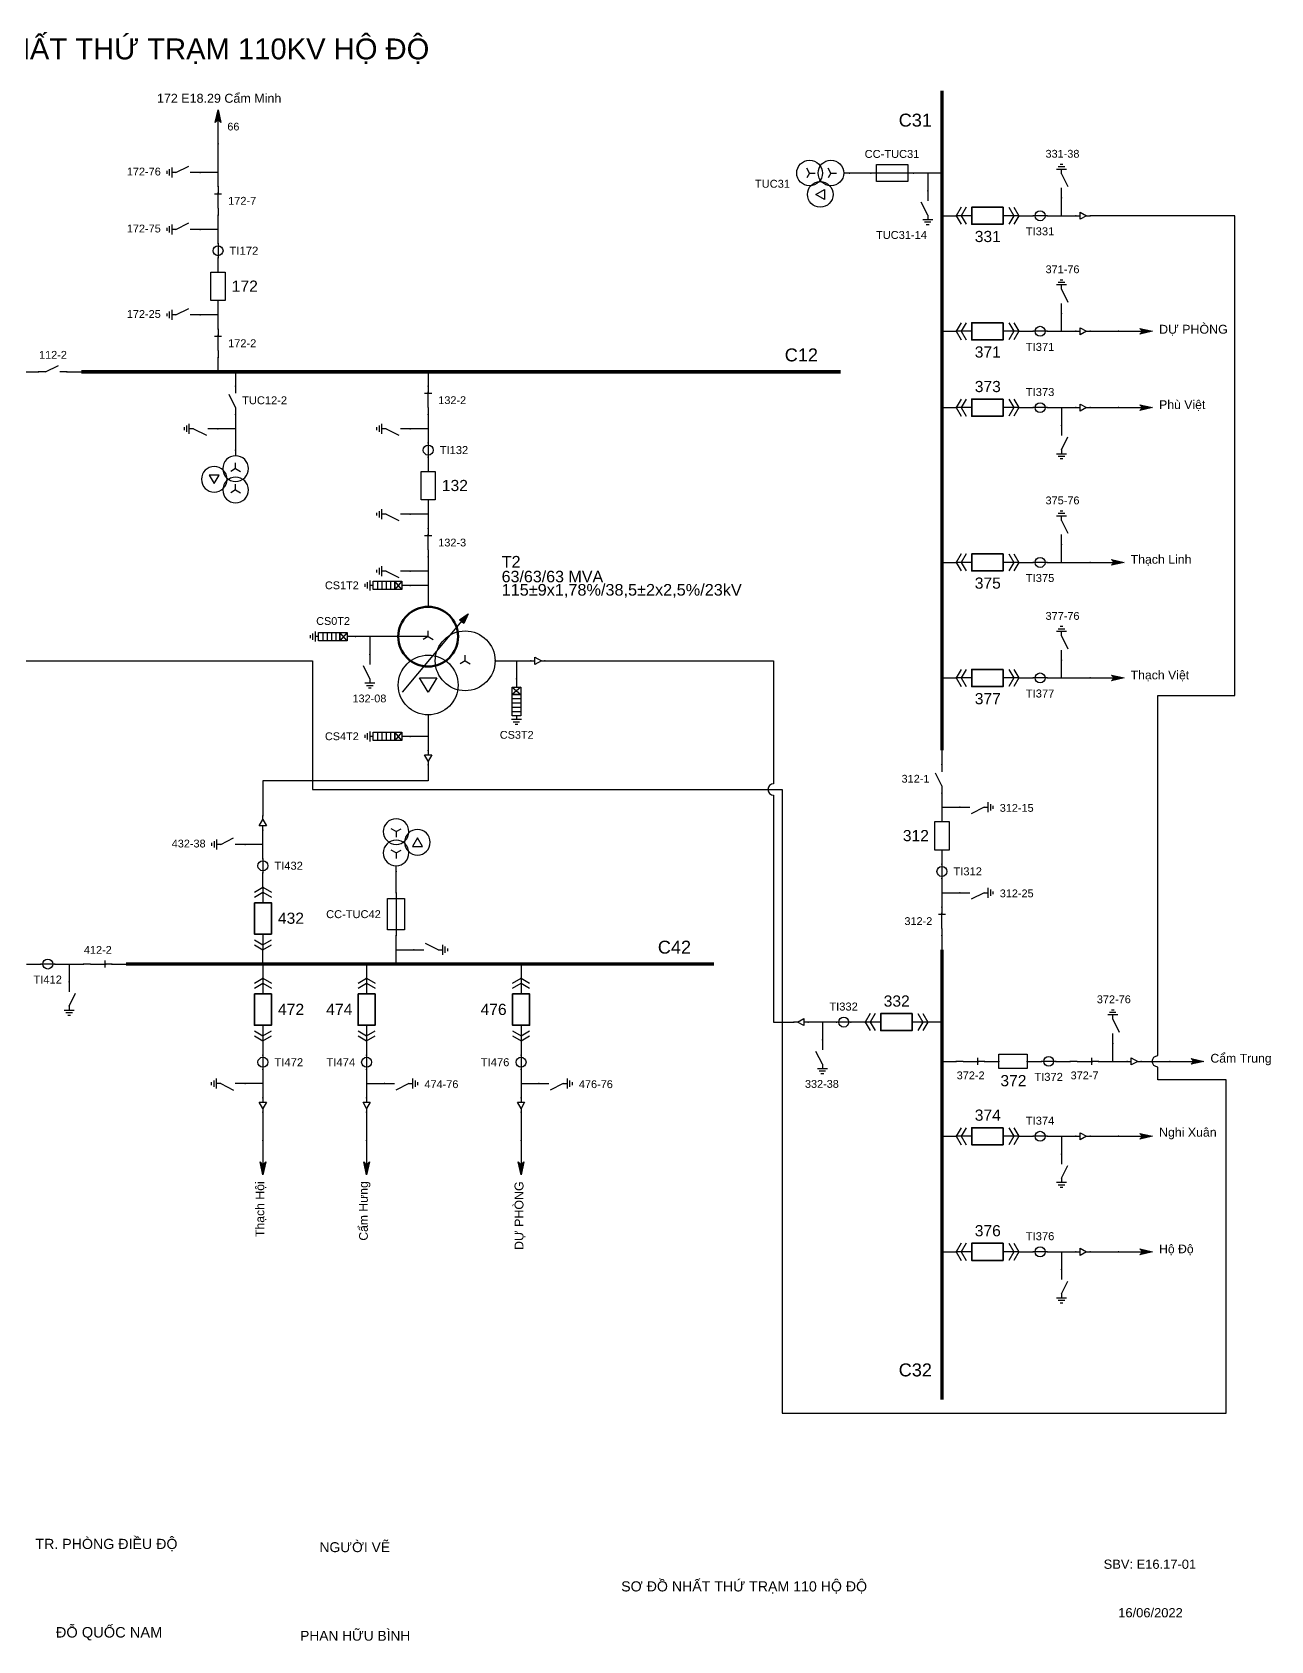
# Model space of a CAD drawing. Header units: millimetres. Extents: x -378 to 411, y 7 to 290.
# Drawn here: x 193.8 to 411.3, y 7.5 to 290 of the extents above; entities that cross this region are included whole.
import ezdxf

# ---------------------------------------------------------------- set-up
doc = ezdxf.new("R2010")
doc.units = ezdxf.units.MM
for name, color, linetype, lineweight in [('BUSBAR_110KV', 1, 'Continuous', 50), ('BUSBAR_22KV', 5, 'Continuous', 50), ('BUSBAR_35KV', 30, 'Continuous', 50), ('HV_110KV', 1, 'Continuous', 25), ('MV_22KV', 5, 'Continuous', 25), ('MV_35KV', 30, 'Continuous', 25)]:
    doc.layers.add(name, color=color, linetype=linetype, lineweight=lineweight)
doc.layers.add('SYM_PORTS', color=8, linetype='Continuous', plot=False)
doc.layers.add('TEXT', color=7, linetype='Continuous')
doc.styles.add('SLD_TEXT', font='arial.ttf')

# ---------------------------------------------------------------- blocks, each defined once
blk = doc.blocks.new('SYM_DISCONNECTOR_OPEN')
at = {"lineweight": 25}
for points in [[(0, -1.25), (-1.125, 1)], [(0, 2.5), (0, 1.25)], [(0, -1.25), (0, -2.5)]]:
    blk.add_lwpolyline(points, dxfattribs=at)
at = {"layer": 'SYM_PORTS'}
for p in [(0, 2.5), (0, -2.5)]:
    blk.add_point(p, dxfattribs=at)
blk.add_attdef('DEVICE_CODE', (1, -0.5), '', height=2)
blk = doc.blocks.new('SYM_DISCONNECTOR_CLOSED')
at = {"lineweight": 25}
for points in [[(-0.625, 1.25), (0.625, 1.25)], [(0, 2.5), (0, 1.25)], [(0, -1.25), (0, 1.5)], [(0, -1.25), (0, -2.5)]]:
    blk.add_lwpolyline(points, dxfattribs=at)
at = {"layer": 'SYM_PORTS'}
for p in [(0, 2.5), (0, -2.5)]:
    blk.add_point(p, dxfattribs=at)
blk.add_attdef('DEVICE_CODE', (1.625, -0.5), '', height=2)
blk = doc.blocks.new('SYM_EARTHING_SWITCH_OPEN')
at = {"lineweight": 25}
for points in [[(0, 3), (0, 1.25)], [(0, -1.25), (-1.125, 1)], [(-0.875, -2), (0.875, -2)], [(-0.5625, -2.4375), (0.5625, -2.4375)], [(0, -1.25), (0, -2)], [(-0.25, -2.875), (0.25, -2.875)]]:
    blk.add_lwpolyline(points, dxfattribs=at)
at = {"layer": 'SYM_PORTS'}
blk.add_point((0, 3), dxfattribs=at)
blk.add_attdef('DEVICE_CODE', (1.875, 0), '', height=2)
blk = doc.blocks.new('SYM_CIRCUIT_BREAKER')
at = {"lineweight": 25}
blk.add_lwpolyline([(-1.25, 2.5), (1.25, 2.5), (1.25, -2.5), (-1.25, -2.5)], close=True, dxfattribs=at)
at = {"layer": 'SYM_PORTS'}
for p in [(0, 2.5), (0, -2.5)]:
    blk.add_point(p, dxfattribs=at)
blk.add_attdef('DEVICE_CODE', (2.25, -0.5), '', height=2)
at = {"flags": 1}
blk.add_attdef('RATING', (2.25, -3.5), '', height=2, dxfattribs=at)
blk = doc.blocks.new('SYM_CURRENT_TRANSFORMER')
at = {"lineweight": 25}
blk.add_lwpolyline([(0, 1.25), (0, -1.25)], dxfattribs=at)
blk.add_circle((0, 0), 0.875, dxfattribs=at)
at = {"layer": 'SYM_PORTS'}
for p in [(0, 1.25), (0, -1.25)]:
    blk.add_point(p, dxfattribs=at)
blk.add_attdef('DEVICE_CODE', (1.875, -1.75), '', height=2)
at = {"flags": 1}
blk.add_attdef('RATIO', (1.875, -4.75), '', height=2, dxfattribs=at)
blk = doc.blocks.new('SYM_LINE_FEEDER_ARROW')
blk.add_hatch(color=7).paths.add_polyline_path([(0, -3), (-0.5, -0.75), (0, -1.25), (0.5, -0.75)])
at = {"lineweight": 25}
blk.add_lwpolyline([(0, 3), (0, -1.25)], dxfattribs=at)
blk.add_lwpolyline([(0, -3), (-0.5, -0.75), (0, -1.25), (0.5, -0.75)], close=True, dxfattribs=at)
at = {"layer": 'SYM_PORTS'}
blk.add_point((0, 3), dxfattribs=at)
blk.add_attdef('LINE_NAME', (1.5, 0), '', height=2)
blk = doc.blocks.new('SYM_VOLTAGE_TRANSFORMER')
at = {"lineweight": 25}
for points in [[(0, 4.625), (0, 3.625)], [(0, 1.375), (-0.8625, 0.875)], [(0, 1.375), (0, 2.375)], [(0, 1.375), (0.8625, 0.875)], [(0, -2.375), (-0.8625, -2.875)], [(0, -2.375), (0, -1.375)], [(0, -2.375), (0.8625, -2.875)]]:
    blk.add_lwpolyline(points, dxfattribs=at)
blk.add_lwpolyline([(2.875, 0.25), (4.625, 0.25), (3.75, -1.25)], close=True, dxfattribs=at)
for centre in [(0, 1.375), (3.75, -0.5), (0, -2.375)]:
    blk.add_circle(centre, 2.25, dxfattribs=at)
at = {"layer": 'SYM_PORTS'}
blk.add_point((0, 4.625), dxfattribs=at)
blk.add_attdef('DEVICE_CODE', (7, 1.625), '', height=2)
at = {"flags": 1}
blk.add_attdef('RATIO', (7, -1.375), '', height=2, dxfattribs=at)
blk = doc.blocks.new('SYM_SURGE_ARRESTER')
at = {"lineweight": 25}
for points in [[(0, 4), (0, 2.5)], [(-0.75, 2.5), (0.75, 1.25)], [(0.75, 2.5), (-0.75, 1.25)], [(-0.75, 0.5), (0.75, 0.5)], [(-0.75, -0.25), (0.75, -0.25)], [(-0.75, -1), (0.75, -1)], [(-0.75, -1.75), (0.75, -1.75)], [(0, -2.5), (0, -3.125)], [(-0.875, -3.125), (0.875, -3.125)], [(-0.5625, -3.5625), (0.5625, -3.5625)], [(-0.25, -4), (0.25, -4)]]:
    blk.add_lwpolyline(points, dxfattribs=at)
for points in [[(-0.75, 2.5), (0.75, 2.5), (0.75, 1.25), (-0.75, 1.25)], [(-0.75, 1.25), (0.75, 1.25), (0.75, -2.5), (-0.75, -2.5)]]:
    blk.add_lwpolyline(points, close=True, dxfattribs=at)
at = {"layer": 'SYM_PORTS'}
blk.add_point((0, 4), dxfattribs=at)
blk.add_attdef('DEVICE_CODE', (1.875, 1), '', height=2)
blk = doc.blocks.new('SYM_TRANSFORMER_3W')
blk.add_hatch(color=7).paths.add_polyline_path([(3.75, 8.25), (3.0125, 6.575), (2.2375, 7.225)])
at = {"lineweight": 25}
for points in [[(-7.75, -5.5), (3.0125, 7.35)], [(-3.25, 4.25), (-8.5, 4.25)], [(-3.25, 4.25), (-4.1125, 3.75)], [(-3.25, 4.25), (-3.25, 5.25)], [(-3.25, 4.25), (-2.3875, 3.75)], [(3.25, 0), (2.3875, -0.5)], [(3.25, 0), (3.25, 1)], [(3.25, 0), (4.1125, -0.5)]]:
    blk.add_lwpolyline(points, dxfattribs=at)
for points in [[(3.75, 8.25), (3.0125, 6.575), (2.2375, 7.225)], [(-4.75, -3), (-1.75, -3), (-3.25, -5.5)]]:
    blk.add_lwpolyline(points, close=True, dxfattribs=at)
at = {"lineweight": 50}
blk.add_circle((-3.25, 4.25), 5.25, dxfattribs=at)
at = {"lineweight": 25}
for centre in [(3.25, 0), (-3.25, -4.25)]:
    blk.add_circle(centre, 5.25, dxfattribs=at)
at = {"layer": 'SYM_PORTS'}
for p in [(-3.25, 9.5), (-8.5, 4.25), (8.5, 0), (-3.25, -9.5)]:
    blk.add_point(p, dxfattribs=at)
blk.add_attdef('DEVICE_CODE', (9.5, 6.5), '', height=2)
at = {"flags": 1}
for tag, p in [('POWER', (9.5, 3.5)), ('VOLTAGE_RATIO', (9.5, 0.5))]:
    blk.add_attdef(tag, p, '', height=2, dxfattribs=at)
blk = doc.blocks.new('SYM_CABLE_TERMINATION')
at = {"lineweight": 25}
blk.add_lwpolyline([(-0.625, 0.5), (0.625, 0.5), (0, -0.625)], close=True, dxfattribs=at)
for points in [[(0, 1.25), (0, 0.5)], [(0, -0.625), (0, -1.25)]]:
    blk.add_lwpolyline(points, dxfattribs=at)
at = {"layer": 'SYM_PORTS'}
for p in [(0, 1.25), (0, -1.25)]:
    blk.add_point(p, dxfattribs=at)
blk = doc.blocks.new('SYM_DRAWOUT_BREAKER')
at = {"lineweight": 25}
for points in [[(-1.5, 4.625), (0, 5.5), (1.5, 4.625)], [(-1.5, 3.75), (0, 4.625), (1.5, 3.75)], [(0, 5.5), (0, 2.75)], [(0, -2.75), (0, -5.5)], [(-1.5, -3.75), (0, -4.625), (1.5, -3.75)], [(-1.5, -4.625), (0, -5.5), (1.5, -4.625)]]:
    blk.add_lwpolyline(points, dxfattribs=at)
at = {"lineweight": 35}
blk.add_lwpolyline([(-1.5, 2.75), (1.5, 2.75), (1.5, -2.75), (-1.5, -2.75)], close=True, dxfattribs=at)
at = {"layer": 'SYM_PORTS'}
for p in [(0, 5.5), (0, -5.5)]:
    blk.add_point(p, dxfattribs=at)
blk.add_attdef('DEVICE_CODE', (2.5, 2.5), '', height=2)
at = {"flags": 1}
blk.add_attdef('RATING', (2.5, -0.5), '', height=2, dxfattribs=at)
blk = doc.blocks.new('SYM_FUSE_DISCONNECTOR')
at = {"lineweight": 25}
blk.add_lwpolyline([(0, 3.75), (0, -3.75)], dxfattribs=at)
blk.add_lwpolyline([(-1.5, 2.75), (1.5, 2.75), (1.5, -2.75), (-1.5, -2.75)], close=True, dxfattribs=at)
at = {"layer": 'SYM_PORTS'}
for p in [(0, 3.75), (0, -3.75)]:
    blk.add_point(p, dxfattribs=at)
blk.add_attdef('DEVICE_CODE', (2.5, 0.75), '', height=2)
at = {"flags": 1}
blk.add_attdef('RATING', (2.5, -2.25), '', height=2, dxfattribs=at)

msp = doc.modelspace()

# ---------------------------------------------------------------- linework, layer by layer
at = {"layer": 'BUSBAR_110KV', "const_width": 0.609}
msp.add_lwpolyline([(202.37, 230.35), (335.8, 230.35)], dxfattribs=at)
at = {"layer": 'BUSBAR_22KV', "const_width": 0.609}
msp.add_lwpolyline([(210.25, 126.35), (313.51, 126.35)], dxfattribs=at)
at = {"layer": 'BUSBAR_35KV', "const_width": 0.609}
for points in [[(353.56, 279.69), (353.56, 163.87)], [(353.56, 128.86), (353.56, 49.85)]]:
    msp.add_lwpolyline(points, dxfattribs=at)
at = {"layer": 'HV_110KV'}
for points in [[(226.4, 265.36), (226.4, 270.36)], [(226.4, 265.36), (223.26, 265.36)], [(226.4, 262.86), (226.4, 265.36)], [(226.4, 255.36), (226.4, 257.86)], [(226.4, 255.36), (223.26, 255.36)], [(226.4, 252.86), (226.4, 255.36)], [(226.4, 247.86), (226.4, 250.36)], [(226.4, 240.35), (223.26, 240.35)], [(226.4, 240.35), (226.4, 242.86)], [(226.4, 237.85), (226.4, 240.35)], [(226.4, 230.35), (226.4, 232.85)], [(192.36, 230.35), (194.87, 230.35)], [(199.87, 230.35), (202.37, 230.35)], [(229.49, 230.35), (229.49, 227.85)], [(263.32, 230.35), (263.32, 227.85)], [(229.49, 220.35), (226.36, 220.35)], [(229.49, 222.85), (229.49, 220.35)], [(229.49, 220.35), (229.49, 216.6)], [(263.32, 220.35), (260.18, 220.35)], [(263.32, 222.85), (263.32, 220.35)], [(263.32, 220.35), (263.32, 217.85)], [(263.32, 215.35), (263.32, 212.84)], [(263.32, 207.84), (263.32, 205.34)], [(263.32, 205.34), (260.18, 205.34)], [(263.32, 205.34), (263.32, 202.84)], [(263.32, 197.84), (263.32, 195.34)], [(263.32, 195.34), (260.18, 195.34)], [(263.32, 195.34), (263.32, 192.84)], [(263.32, 192.84), (260.18, 192.84)], [(263.32, 192.84), (263.32, 189.09)], [(253.07, 183.84), (250.57, 183.84)], [(258.07, 183.84), (253.07, 183.84)], [(253.07, 183.84), (253.07, 180.7)]]:
    msp.add_lwpolyline(points, dxfattribs=at)
at = {"layer": 'MV_22KV'}
for points in [[(263.32, 170.09), (263.32, 166.33)], [(263.32, 166.33), (260.18, 166.33)], [(263.32, 166.33), (263.32, 163.83)], [(263.32, 161.33), (263.32, 158.63), (263.32, 158.5), (234.28, 158.5), (234.28, 155.06), (234.28, 152.36)], [(234.28, 147.36), (234.28, 149.86)], [(234.28, 147.36), (231.14, 147.36)], [(234.28, 144.85), (234.28, 147.36)], [(234.28, 139.85), (234.28, 142.35)], [(257.68, 138.85), (257.68, 142.61)], [(257.68, 128.85), (257.68, 131.35)], [(234.28, 126.35), (234.28, 128.85)], [(257.68, 126.35), (257.68, 128.85)], [(257.68, 128.85), (260.82, 128.85)], [(192.74, 126.35), (195.25, 126.35)], [(197.75, 126.35), (200.25, 126.35)], [(200.25, 126.35), (200.25, 123.21)], [(200.25, 126.35), (202.75, 126.35)], [(207.75, 126.35), (210.25, 126.35)], [(234.28, 126.35), (234.28, 123.85)], [(252.5, 126.35), (252.5, 123.85)], [(279.63, 126.35), (279.63, 123.85)], [(234.28, 112.85), (234.28, 110.35)], [(252.5, 112.85), (252.5, 110.35)], [(279.63, 112.85), (279.63, 110.35)], [(234.28, 107.85), (234.28, 105.35)], [(252.5, 107.85), (252.5, 105.35)], [(279.63, 107.85), (279.63, 105.35)], [(234.28, 105.35), (231.14, 105.35)], [(234.28, 105.35), (234.28, 102.84)], [(252.5, 105.35), (255.64, 105.35)], [(252.5, 105.35), (252.5, 102.84)], [(279.63, 105.35), (282.77, 105.35)], [(279.63, 105.35), (279.63, 102.84)], [(234.28, 100.34), (234.28, 95.34)], [(252.5, 100.34), (252.5, 95.34)], [(279.63, 100.34), (279.63, 95.34)]]:
    msp.add_lwpolyline(points, dxfattribs=at)
at = {"layer": 'MV_35KV'}
for points in [[(341.06, 265.25), (337.3, 265.25)], [(351.06, 265.25), (348.56, 265.25)], [(353.56, 265.25), (351.06, 265.25)], [(351.06, 265.25), (351.06, 262.11)], [(374.56, 257.75), (374.56, 260.88)], [(353.56, 257.75), (356.06, 257.75)], [(367.06, 257.75), (369.56, 257.75)], [(372.06, 257.75), (374.56, 257.75)], [(374.56, 257.75), (377.07, 257.75)], [(374.56, 237.46), (374.56, 240.59)], [(353.56, 237.46), (356.06, 237.46)], [(367.06, 237.46), (369.56, 237.46)], [(372.06, 237.46), (374.56, 237.46)], [(374.56, 237.46), (377.07, 237.46)], [(379.57, 237.46), (384.57, 237.46)], [(353.56, 224.05), (356.06, 224.05)], [(367.06, 224.05), (369.56, 224.05)], [(372.06, 224.05), (374.56, 224.05)], [(374.56, 224.05), (374.56, 220.91)], [(374.56, 224.05), (377.07, 224.05)], [(379.57, 224.05), (384.57, 224.05)], [(374.56, 196.87), (374.56, 200.01)], [(353.56, 196.87), (356.06, 196.87)], [(367.06, 196.87), (369.56, 196.87)], [(372.06, 196.87), (374.56, 196.87)], [(374.56, 196.87), (379.57, 196.87)], [(275.07, 179.59), (278.82, 179.59)], [(278.82, 179.59), (278.82, 176.45)], [(278.82, 179.59), (281.32, 179.59)], [(374.56, 176.58), (374.56, 179.72)], [(353.56, 176.58), (356.06, 176.58)], [(367.06, 176.58), (369.56, 176.58)], [(372.06, 176.58), (374.56, 176.58)], [(374.56, 176.58), (379.57, 176.58)], [(353.56, 163.87), (353.56, 161.37)], [(353.56, 156.37), (353.56, 153.87)], [(353.56, 153.87), (356.7, 153.87)], [(353.56, 153.87), (353.56, 151.37)], [(353.56, 146.37), (353.56, 143.86)], [(353.56, 141.36), (353.56, 138.86)], [(353.56, 138.86), (356.7, 138.86)], [(353.56, 138.86), (353.56, 136.36)], [(353.56, 131.36), (353.56, 128.86)], [(332.56, 116.15), (330.05, 116.15)], [(335.06, 116.15), (332.56, 116.15)], [(332.56, 116.15), (332.56, 113.01)], [(340.06, 116.15), (337.56, 116.15)], [(353.56, 116.15), (351.06, 116.15)], [(383.57, 109.26), (383.57, 112.4)], [(353.56, 109.26), (356.06, 109.26)], [(361.06, 109.26), (363.56, 109.26)], [(368.56, 109.26), (371.06, 109.26)], [(373.56, 109.26), (376.07, 109.26)], [(381.07, 109.26), (383.57, 109.26)], [(383.57, 109.26), (386.07, 109.26)], [(388.57, 109.26), (393.57, 109.26)], [(353.56, 96.1), (356.06, 96.1)], [(367.06, 96.1), (369.56, 96.1)], [(372.06, 96.1), (374.56, 96.1)], [(374.56, 96.1), (374.56, 92.97)], [(374.56, 96.1), (377.07, 96.1)], [(379.57, 96.1), (384.57, 96.1)], [(353.56, 75.81), (356.06, 75.81)], [(367.06, 75.81), (369.56, 75.81)], [(372.06, 75.81), (374.56, 75.81)], [(374.56, 75.81), (374.56, 72.68)], [(374.56, 75.81), (377.07, 75.81)], [(379.57, 75.81), (384.57, 75.81)]]:
    msp.add_lwpolyline(points, dxfattribs=at)
for points in [[(137.73, 179.59), (140.43, 179.59), (243, 179.59), (243, 157), (325.5, 157), (325.5, 47.5), (403.5, 47.5), (403.5, 106), (391.5, 106), (391.5, 108.26, -1), (391.5, 110.26), (391.5, 173.5), (405, 173.5), (405, 257.75), (382.27, 257.75), (379.57, 257.75)], [(283.82, 179.59), (286.52, 179.59), (324, 179.59), (324, 158, 1), (324, 156), (324, 116.15), (324.85, 116.15), (327.55, 116.15)]]:
    msp.add_lwpolyline(points, format="xyb", dxfattribs=at)

# ---------------------------------------------------------------- block references
at = {"layer": 'HV_110KV', "rotation": 180}
msp.add_blockref('SYM_LINE_FEEDER_ARROW', (226.4, 273.36), dxfattribs=at)
at = {"layer": 'HV_110KV'}
ref = msp.add_blockref('SYM_EARTHING_SWITCH_OPEN', (220.26, 265.36), dxfattribs=dict(at, rotation=270))
ref.add_attrib('DEVICE_CODE', '172-76', (210.38, 264.82), dxfattribs={"layer": 'TEXT', "height": 1.371, "style": 'SLD_TEXT'})
ref = msp.add_blockref('SYM_DISCONNECTOR_CLOSED', (226.4, 260.36), dxfattribs=at)
ref.add_attrib('DEVICE_CODE', '172-7', (228.17, 259.68), dxfattribs={"layer": 'TEXT', "height": 1.385, "style": 'SLD_TEXT'})
ref = msp.add_blockref('SYM_EARTHING_SWITCH_OPEN', (220.26, 255.36), dxfattribs=dict(at, rotation=270))
ref.add_attrib('DEVICE_CODE', '172-75', (210.38, 254.82), dxfattribs={"layer": 'TEXT', "height": 1.371, "style": 'SLD_TEXT'})
ref = msp.add_blockref('SYM_CURRENT_TRANSFORMER', (226.4, 251.61), dxfattribs=at)
ref.add_attrib('DEVICE_CODE', 'TI172', (228.42, 250.9), dxfattribs={"layer": 'TEXT', "height": 1.417, "style": 'SLD_TEXT'})
ref = msp.add_blockref('SYM_CIRCUIT_BREAKER', (226.4, 245.36), dxfattribs=at)
ref.add_attrib('DEVICE_CODE', '172', (228.79, 244.39), dxfattribs={"layer": 'TEXT', "height": 1.98, "style": 'SLD_TEXT'})
ref = msp.add_blockref('SYM_EARTHING_SWITCH_OPEN', (220.26, 240.35), dxfattribs=dict(at, rotation=270))
ref.add_attrib('DEVICE_CODE', '172-25', (210.38, 239.81), dxfattribs={"layer": 'TEXT', "height": 1.371, "style": 'SLD_TEXT'})
ref = msp.add_blockref('SYM_DISCONNECTOR_CLOSED', (226.4, 235.35), dxfattribs=at)
ref.add_attrib('DEVICE_CODE', '172-2', (228.17, 234.67), dxfattribs={"layer": 'TEXT', "height": 1.385, "style": 'SLD_TEXT'})
ref = msp.add_blockref('SYM_DISCONNECTOR_OPEN', (197.37, 230.35), dxfattribs=dict(at, rotation=270))
ref.add_attrib('DEVICE_CODE', '112-2', (194.96, 232.64), dxfattribs={"layer": 'TEXT', "height": 1.37, "style": 'SLD_TEXT'})
ref = msp.add_blockref('SYM_DISCONNECTOR_OPEN', (229.49, 225.35), dxfattribs=at)
ref.add_attrib('DEVICE_CODE', 'TUC12-2', (230.64, 224.65), dxfattribs={"layer": 'TEXT', "height": 1.392, "style": 'SLD_TEXT'})
ref = msp.add_blockref('SYM_DISCONNECTOR_CLOSED', (263.32, 225.35), dxfattribs=at)
ref.add_attrib('DEVICE_CODE', '132-2', (265.09, 224.68), dxfattribs={"layer": 'TEXT', "height": 1.37, "style": 'SLD_TEXT'})
ref = msp.add_blockref('SYM_EARTHING_SWITCH_OPEN', (257.18, 220.35), dxfattribs=dict(at, xscale=-1, rotation=270))
ref.add_attrib('DEVICE_CODE', '132-25', (247.31, 219.56), dxfattribs={"layer": 'TEXT', "extrusion": (0, 0, -1), "height": 1.368, "style": 'SLD_TEXT'})
ref = msp.add_blockref('SYM_EARTHING_SWITCH_OPEN', (223.36, 220.35), dxfattribs=dict(at, xscale=-1, rotation=270))
ref.add_attrib('DEVICE_CODE', 'TUC12-24', (210.38, 219.53), dxfattribs={"layer": 'TEXT', "extrusion": (0, 0, -1), "height": 1.388, "style": 'SLD_TEXT'})
ref = msp.add_blockref('SYM_CURRENT_TRANSFORMER', (263.32, 216.6), dxfattribs=at)
ref.add_attrib('DEVICE_CODE', 'TI132', (265.34, 215.9), dxfattribs={"layer": 'TEXT', "height": 1.402, "style": 'SLD_TEXT'})
ref = msp.add_blockref('SYM_VOLTAGE_TRANSFORMER', (229.49, 211.97), dxfattribs=dict(at, xscale=-1))
ref.add_attrib('DEVICE_CODE', 'TUC12', (224.52, 204.78), dxfattribs={"layer": 'TEXT', "extrusion": (0, 0, -1), "height": 1.393, "style": 'SLD_TEXT'})
ref = msp.add_blockref('SYM_CIRCUIT_BREAKER', (263.32, 210.34), dxfattribs=at)
ref.add_attrib('DEVICE_CODE', '132', (265.72, 209.4), dxfattribs={"layer": 'TEXT', "height": 1.963, "style": 'SLD_TEXT'})
ref = msp.add_blockref('SYM_EARTHING_SWITCH_OPEN', (257.18, 205.34), dxfattribs=dict(at, xscale=-1, rotation=270))
ref.add_attrib('DEVICE_CODE', '132-35', (247.31, 204.55), dxfattribs={"layer": 'TEXT', "extrusion": (0, 0, -1), "height": 1.368, "style": 'SLD_TEXT'})
ref = msp.add_blockref('SYM_DISCONNECTOR_CLOSED', (263.32, 200.34), dxfattribs=at)
ref.add_attrib('DEVICE_CODE', '132-3', (265.09, 199.68), dxfattribs={"layer": 'TEXT', "height": 1.37, "style": 'SLD_TEXT'})
ref = msp.add_blockref('SYM_TRANSFORMER_3W', (266.57, 179.59), dxfattribs=at)
ref.add_attrib('DEVICE_CODE', 'T2', (276.22, 195.97), dxfattribs={"layer": 'TEXT', "height": 2.043, "style": 'SLD_TEXT'})
ref = msp.add_blockref('SYM_EARTHING_SWITCH_OPEN', (257.18, 195.34), dxfattribs=dict(at, xscale=-1, rotation=270))
ref.add_attrib('DEVICE_CODE', '132-38', (247.31, 194.55), dxfattribs={"layer": 'TEXT', "extrusion": (0, 0, -1), "height": 1.368, "style": 'SLD_TEXT'})
ref = msp.add_blockref('SYM_SURGE_ARRESTER', (256.18, 192.84), dxfattribs=dict(at, rotation=270))
ref.add_attrib('DEVICE_CODE', 'CS1T2', (245.18, 192.17), dxfattribs={"layer": 'TEXT', "height": 1.366, "style": 'SLD_TEXT'})
ref = msp.add_blockref('SYM_SURGE_ARRESTER', (246.57, 183.84), dxfattribs=dict(at, rotation=270))
ref.add_attrib('DEVICE_CODE', 'CS0T2', (243.64, 185.9), dxfattribs={"layer": 'TEXT', "height": 1.366, "style": 'SLD_TEXT'})
ref = msp.add_blockref('SYM_EARTHING_SWITCH_OPEN', (253.07, 177.7), dxfattribs=at)
ref.add_attrib('DEVICE_CODE', '132-08', (250.02, 172.3), dxfattribs={"layer": 'TEXT', "height": 1.368, "style": 'SLD_TEXT'})
at = {"layer": 'MV_22KV'}
ref = msp.add_blockref('SYM_SURGE_ARRESTER', (256.18, 166.33), dxfattribs=dict(at, rotation=270))
ref.add_attrib('DEVICE_CODE', 'CS4T2', (245.18, 165.66), dxfattribs={"layer": 'TEXT', "height": 1.366, "style": 'SLD_TEXT'})
for name, p in [('SYM_CABLE_TERMINATION', (263.32, 162.58)), ('SYM_CABLE_TERMINATION', (234.28, 101.59)), ('SYM_CABLE_TERMINATION', (252.5, 101.59)), ('SYM_CABLE_TERMINATION', (279.63, 101.59)), ('SYM_LINE_FEEDER_ARROW', (234.28, 92.34)), ('SYM_LINE_FEEDER_ARROW', (252.5, 92.34)), ('SYM_LINE_FEEDER_ARROW', (279.63, 92.34))]:
    msp.add_blockref(name, p, dxfattribs=at)
at = {"layer": 'MV_22KV', "xscale": -1}
for name, p, rotation in [('SYM_VOLTAGE_TRANSFORMER', (257.68, 147.23), 180), ('SYM_EARTHING_SWITCH_OPEN', (263.82, 128.85), 90)]:
    msp.add_blockref(name, p, dxfattribs=dict(at, rotation=rotation))
at = {"layer": 'MV_22KV', "rotation": 180}
msp.add_blockref('SYM_CABLE_TERMINATION', (234.28, 151.11), dxfattribs=at)
at = {"layer": 'MV_22KV'}
ref = msp.add_blockref('SYM_EARTHING_SWITCH_OPEN', (228.14, 147.36), dxfattribs=dict(at, rotation=270))
ref.add_attrib('DEVICE_CODE', '432-38', (218.27, 146.82), dxfattribs={"layer": 'TEXT', "height": 1.368, "style": 'SLD_TEXT'})
ref = msp.add_blockref('SYM_CURRENT_TRANSFORMER', (234.28, 143.6), dxfattribs=at)
ref.add_attrib('DEVICE_CODE', 'TI432', (236.3, 142.91), dxfattribs={"layer": 'TEXT', "height": 1.402, "style": 'SLD_TEXT'})
ref = msp.add_blockref('SYM_DRAWOUT_BREAKER', (234.28, 134.35), dxfattribs=at)
ref.add_attrib('DEVICE_CODE', '432', (236.92, 133.41), dxfattribs={"layer": 'TEXT', "height": 1.963, "style": 'SLD_TEXT'})
ref = msp.add_blockref('SYM_FUSE_DISCONNECTOR', (257.68, 135.1), dxfattribs=at)
ref.add_attrib('DEVICE_CODE', 'CC-TUC42', (245.39, 134.41), dxfattribs={"layer": 'TEXT', "height": 1.391, "style": 'SLD_TEXT'})
ref = msp.add_blockref('SYM_CURRENT_TRANSFORMER', (196.5, 126.35), dxfattribs=dict(at, rotation=270))
ref.add_attrib('DEVICE_CODE', 'TI412', (193.97, 122.92), dxfattribs={"layer": 'TEXT', "height": 1.402, "style": 'SLD_TEXT'})
ref = msp.add_blockref('SYM_DISCONNECTOR_CLOSED', (205.25, 126.35), dxfattribs=dict(at, rotation=270))
ref.add_attrib('DEVICE_CODE', '412-2', (202.84, 128.14), dxfattribs={"layer": 'TEXT', "height": 1.37, "style": 'SLD_TEXT'})
ref = msp.add_blockref('SYM_EARTHING_SWITCH_OPEN', (200.25, 120.21), dxfattribs=dict(at, xscale=-1))
ref.add_attrib('DEVICE_CODE', '412-25', (197.45, 114.82), dxfattribs={"layer": 'TEXT', "extrusion": (0, 0, -1), "height": 1.368, "style": 'SLD_TEXT'})
ref = msp.add_blockref('SYM_DRAWOUT_BREAKER', (234.28, 118.35), dxfattribs=at)
ref.add_attrib('DEVICE_CODE', '472', (236.92, 117.39), dxfattribs={"layer": 'TEXT', "height": 1.98, "style": 'SLD_TEXT'})
ref = msp.add_blockref('SYM_DRAWOUT_BREAKER', (252.5, 118.35), dxfattribs=at)
ref.add_attrib('DEVICE_CODE', '474', (245.39, 117.39), dxfattribs={"layer": 'TEXT', "height": 1.985, "style": 'SLD_TEXT'})
ref = msp.add_blockref('SYM_DRAWOUT_BREAKER', (279.63, 118.35), dxfattribs=at)
ref.add_attrib('DEVICE_CODE', '476', (272.52, 117.4), dxfattribs={"layer": 'TEXT', "height": 1.963, "style": 'SLD_TEXT'})
ref = msp.add_blockref('SYM_CURRENT_TRANSFORMER', (234.28, 109.1), dxfattribs=at)
ref.add_attrib('DEVICE_CODE', 'TI472', (236.3, 108.39), dxfattribs={"layer": 'TEXT', "height": 1.417, "style": 'SLD_TEXT'})
ref = msp.add_blockref('SYM_CURRENT_TRANSFORMER', (252.5, 109.1), dxfattribs=at)
ref.add_attrib('DEVICE_CODE', 'TI474', (245.43, 108.39), dxfattribs={"layer": 'TEXT', "height": 1.42, "style": 'SLD_TEXT'})
ref = msp.add_blockref('SYM_CURRENT_TRANSFORMER', (279.63, 109.1), dxfattribs=at)
ref.add_attrib('DEVICE_CODE', 'TI476', (272.56, 108.4), dxfattribs={"layer": 'TEXT', "height": 1.405, "style": 'SLD_TEXT'})
ref = msp.add_blockref('SYM_EARTHING_SWITCH_OPEN', (228.14, 105.35), dxfattribs=dict(at, xscale=-1, rotation=270))
ref.add_attrib('DEVICE_CODE', '472-76', (218.27, 104.56), dxfattribs={"layer": 'TEXT', "extrusion": (0, 0, -1), "height": 1.371, "style": 'SLD_TEXT'})
ref = msp.add_blockref('SYM_EARTHING_SWITCH_OPEN', (258.64, 105.35), dxfattribs=dict(at, rotation=90))
ref.add_attrib('DEVICE_CODE', '474-76', (262.66, 104.56), dxfattribs={"layer": 'TEXT', "height": 1.371, "style": 'SLD_TEXT'})
ref = msp.add_blockref('SYM_EARTHING_SWITCH_OPEN', (285.77, 105.35), dxfattribs=dict(at, rotation=90))
ref.add_attrib('DEVICE_CODE', '476-76', (289.79, 104.56), dxfattribs={"layer": 'TEXT', "height": 1.371, "style": 'SLD_TEXT'})
at = {"layer": 'MV_35KV'}
ref = msp.add_blockref('SYM_FUSE_DISCONNECTOR', (344.81, 265.25), dxfattribs=dict(at, rotation=270))
ref.add_attrib('DEVICE_CODE', 'CC-TUC31', (339.99, 267.91), dxfattribs={"layer": 'TEXT', "height": 1.391, "style": 'SLD_TEXT'})
ref = msp.add_blockref('SYM_EARTHING_SWITCH_OPEN', (374.56, 263.88), dxfattribs=dict(at, rotation=180))
ref.add_attrib('DEVICE_CODE', '331-38', (371.76, 267.95), dxfattribs={"layer": 'TEXT', "height": 1.368, "style": 'SLD_TEXT'})
ref = msp.add_blockref('SYM_VOLTAGE_TRANSFORMER', (332.68, 265.25), dxfattribs=dict(at, rotation=270))
ref.add_attrib('DEVICE_CODE', 'TUC31', (320.71, 262.67), dxfattribs={"layer": 'TEXT', "height": 1.393, "style": 'SLD_TEXT'})
ref = msp.add_blockref('SYM_EARTHING_SWITCH_OPEN', (351.06, 259.11), dxfattribs=at)
ref.add_attrib('DEVICE_CODE', 'TUC31-14', (341.98, 253.68), dxfattribs={"layer": 'TEXT', "height": 1.388, "style": 'SLD_TEXT'})
ref = msp.add_blockref('SYM_DRAWOUT_BREAKER', (361.56, 257.75), dxfattribs=dict(at, rotation=270))
ref.add_attrib('DEVICE_CODE', '331', (359.33, 253.13), dxfattribs={"layer": 'TEXT', "height": 1.963, "style": 'SLD_TEXT'})
ref = msp.add_blockref('SYM_CURRENT_TRANSFORMER', (370.81, 257.75), dxfattribs=dict(at, rotation=270))
ref.add_attrib('DEVICE_CODE', 'TI331', (368.29, 254.32), dxfattribs={"layer": 'TEXT', "height": 1.402, "style": 'SLD_TEXT'})
for name, p, rotation in [('SYM_CABLE_TERMINATION', (378.32, 257.75), 90), ('SYM_CABLE_TERMINATION', (378.32, 237.46), 90), ('SYM_LINE_FEEDER_ARROW', (387.57, 237.46), 90), ('SYM_CABLE_TERMINATION', (378.32, 224.05), 90), ('SYM_LINE_FEEDER_ARROW', (387.57, 224.05), 90), ('SYM_LINE_FEEDER_ARROW', (382.57, 196.87), 90), ('SYM_CABLE_TERMINATION', (282.57, 179.59), 90), ('SYM_LINE_FEEDER_ARROW', (382.57, 176.58), 90), ('SYM_CABLE_TERMINATION', (328.8, 116.15), 270), ('SYM_CABLE_TERMINATION', (387.32, 109.26), 90), ('SYM_LINE_FEEDER_ARROW', (396.57, 109.26), 90), ('SYM_CABLE_TERMINATION', (378.32, 96.1), 90), ('SYM_LINE_FEEDER_ARROW', (387.57, 96.1), 90), ('SYM_CABLE_TERMINATION', (378.32, 75.81), 90), ('SYM_LINE_FEEDER_ARROW', (387.57, 75.81), 90)]:
    msp.add_blockref(name, p, dxfattribs=dict(at, rotation=rotation))
ref = msp.add_blockref('SYM_EARTHING_SWITCH_OPEN', (374.56, 243.59), dxfattribs=dict(at, rotation=180))
ref.add_attrib('DEVICE_CODE', '371-76', (371.76, 247.66), dxfattribs={"layer": 'TEXT', "height": 1.371, "style": 'SLD_TEXT'})
ref = msp.add_blockref('SYM_DRAWOUT_BREAKER', (361.56, 237.46), dxfattribs=dict(at, rotation=270))
ref.add_attrib('DEVICE_CODE', '371', (359.33, 232.84), dxfattribs={"layer": 'TEXT', "height": 1.963, "style": 'SLD_TEXT'})
ref = msp.add_blockref('SYM_CURRENT_TRANSFORMER', (370.81, 237.46), dxfattribs=dict(at, rotation=270))
ref.add_attrib('DEVICE_CODE', 'TI371', (368.29, 234.02), dxfattribs={"layer": 'TEXT', "height": 1.405, "style": 'SLD_TEXT'})
ref = msp.add_blockref('SYM_DRAWOUT_BREAKER', (361.56, 224.05), dxfattribs=dict(at, rotation=270))
ref.add_attrib('DEVICE_CODE', '373', (359.33, 226.78), dxfattribs={"layer": 'TEXT', "height": 1.963, "style": 'SLD_TEXT'})
ref = msp.add_blockref('SYM_CURRENT_TRANSFORMER', (370.81, 224.05), dxfattribs=dict(at, rotation=270))
ref.add_attrib('DEVICE_CODE', 'TI373', (368.29, 226.09), dxfattribs={"layer": 'TEXT', "height": 1.405, "style": 'SLD_TEXT'})
at = {"layer": 'MV_35KV', "xscale": -1}
for p in [(374.56, 217.91), (374.56, 89.97), (374.56, 69.68)]:
    msp.add_blockref('SYM_EARTHING_SWITCH_OPEN', p, dxfattribs=at)
at = {"layer": 'MV_35KV'}
ref = msp.add_blockref('SYM_EARTHING_SWITCH_OPEN', (374.56, 203.01), dxfattribs=dict(at, rotation=180))
ref.add_attrib('DEVICE_CODE', '375-76', (371.76, 207.08), dxfattribs={"layer": 'TEXT', "height": 1.371, "style": 'SLD_TEXT'})
ref = msp.add_blockref('SYM_DRAWOUT_BREAKER', (361.56, 196.87), dxfattribs=dict(at, rotation=270))
ref.add_attrib('DEVICE_CODE', '375', (359.33, 192.26), dxfattribs={"layer": 'TEXT', "height": 1.963, "style": 'SLD_TEXT'})
ref = msp.add_blockref('SYM_CURRENT_TRANSFORMER', (370.81, 196.87), dxfattribs=dict(at, rotation=270))
ref.add_attrib('DEVICE_CODE', 'TI375', (368.29, 193.44), dxfattribs={"layer": 'TEXT', "height": 1.405, "style": 'SLD_TEXT'})
ref = msp.add_blockref('SYM_EARTHING_SWITCH_OPEN', (374.56, 182.72), dxfattribs=dict(at, rotation=180))
ref.add_attrib('DEVICE_CODE', '377-76', (371.76, 186.79), dxfattribs={"layer": 'TEXT', "height": 1.371, "style": 'SLD_TEXT'})
ref = msp.add_blockref('SYM_DRAWOUT_BREAKER', (361.56, 176.58), dxfattribs=dict(at, rotation=270))
ref.add_attrib('DEVICE_CODE', '377', (359.33, 171.97), dxfattribs={"layer": 'TEXT', "height": 1.963, "style": 'SLD_TEXT'})
ref = msp.add_blockref('SYM_SURGE_ARRESTER', (278.82, 172.45), dxfattribs=at)
ref.add_attrib('DEVICE_CODE', 'CS3T2', (275.9, 165.91), dxfattribs={"layer": 'TEXT', "height": 1.366, "style": 'SLD_TEXT'})
ref = msp.add_blockref('SYM_CURRENT_TRANSFORMER', (370.81, 176.58), dxfattribs=dict(at, rotation=270))
ref.add_attrib('DEVICE_CODE', 'TI377', (368.29, 173.15), dxfattribs={"layer": 'TEXT', "height": 1.405, "style": 'SLD_TEXT'})
ref = msp.add_blockref('SYM_DISCONNECTOR_OPEN', (353.56, 158.87), dxfattribs=at)
ref.add_attrib('DEVICE_CODE', '312-1', (346.47, 158.2), dxfattribs={"layer": 'TEXT', "height": 1.37, "style": 'SLD_TEXT'})
ref = msp.add_blockref('SYM_EARTHING_SWITCH_OPEN', (359.7, 153.87), dxfattribs=dict(at, rotation=90))
ref.add_attrib('DEVICE_CODE', '312-15', (363.72, 153.08), dxfattribs={"layer": 'TEXT', "height": 1.368, "style": 'SLD_TEXT'})
ref = msp.add_blockref('SYM_CIRCUIT_BREAKER', (353.56, 148.87), dxfattribs=at)
ref.add_attrib('DEVICE_CODE', '312', (346.7, 147.92), dxfattribs={"layer": 'TEXT', "height": 1.963, "style": 'SLD_TEXT'})
ref = msp.add_blockref('SYM_CURRENT_TRANSFORMER', (353.56, 142.61), dxfattribs=at)
ref.add_attrib('DEVICE_CODE', 'TI312', (355.58, 141.92), dxfattribs={"layer": 'TEXT', "height": 1.402, "style": 'SLD_TEXT'})
ref = msp.add_blockref('SYM_EARTHING_SWITCH_OPEN', (359.7, 138.86), dxfattribs=dict(at, rotation=90))
ref.add_attrib('DEVICE_CODE', '312-25', (363.72, 138.07), dxfattribs={"layer": 'TEXT', "height": 1.368, "style": 'SLD_TEXT'})
ref = msp.add_blockref('SYM_DISCONNECTOR_CLOSED', (353.56, 133.86), dxfattribs=at)
ref.add_attrib('DEVICE_CODE', '312-2', (346.97, 133.2), dxfattribs={"layer": 'TEXT', "height": 1.37, "style": 'SLD_TEXT'})
ref = msp.add_blockref('SYM_CURRENT_TRANSFORMER', (336.31, 116.15), dxfattribs=dict(at, rotation=270))
ref.add_attrib('DEVICE_CODE', 'TI332', (333.78, 118.18), dxfattribs={"layer": 'TEXT', "height": 1.402, "style": 'SLD_TEXT'})
ref = msp.add_blockref('SYM_DRAWOUT_BREAKER', (345.56, 116.15), dxfattribs=dict(at, rotation=270))
ref.add_attrib('DEVICE_CODE', '332', (343.33, 118.87), dxfattribs={"layer": 'TEXT', "height": 1.963, "style": 'SLD_TEXT'})
ref = msp.add_blockref('SYM_EARTHING_SWITCH_OPEN', (383.57, 115.4), dxfattribs=dict(at, rotation=180))
ref.add_attrib('DEVICE_CODE', '372-76', (380.77, 119.47), dxfattribs={"layer": 'TEXT', "height": 1.371, "style": 'SLD_TEXT'})
ref = msp.add_blockref('SYM_EARTHING_SWITCH_OPEN', (332.56, 110.01), dxfattribs=at)
ref.add_attrib('DEVICE_CODE', '332-38', (329.5, 104.61), dxfattribs={"layer": 'TEXT', "height": 1.368, "style": 'SLD_TEXT'})
ref = msp.add_blockref('SYM_CIRCUIT_BREAKER', (366.06, 109.26), dxfattribs=dict(at, rotation=270))
ref.add_attrib('DEVICE_CODE', '372', (363.83, 104.89), dxfattribs={"layer": 'TEXT', "height": 1.963, "style": 'SLD_TEXT'})
ref = msp.add_blockref('SYM_DISCONNECTOR_CLOSED', (358.56, 109.26), dxfattribs=dict(at, rotation=270))
ref.add_attrib('DEVICE_CODE', '372-2', (356.15, 106.11), dxfattribs={"layer": 'TEXT', "height": 1.373, "style": 'SLD_TEXT'})
ref = msp.add_blockref('SYM_CURRENT_TRANSFORMER', (372.31, 109.26), dxfattribs=dict(at, rotation=270))
ref.add_attrib('DEVICE_CODE', 'TI372', (369.79, 105.83), dxfattribs={"layer": 'TEXT', "height": 1.405, "style": 'SLD_TEXT'})
ref = msp.add_blockref('SYM_DISCONNECTOR_CLOSED', (378.57, 109.26), dxfattribs=dict(at, rotation=270))
ref.add_attrib('DEVICE_CODE', '372-7', (376.16, 106.11), dxfattribs={"layer": 'TEXT', "height": 1.373, "style": 'SLD_TEXT'})
ref = msp.add_blockref('SYM_DRAWOUT_BREAKER', (361.56, 96.1), dxfattribs=dict(at, rotation=270))
ref.add_attrib('DEVICE_CODE', '374', (359.33, 98.83), dxfattribs={"layer": 'TEXT', "height": 1.963, "style": 'SLD_TEXT'})
ref = msp.add_blockref('SYM_CURRENT_TRANSFORMER', (370.81, 96.1), dxfattribs=dict(at, rotation=270))
ref.add_attrib('DEVICE_CODE', 'TI374', (368.29, 98.14), dxfattribs={"layer": 'TEXT', "height": 1.405, "style": 'SLD_TEXT'})
ref = msp.add_blockref('SYM_DRAWOUT_BREAKER', (361.56, 75.81), dxfattribs=dict(at, rotation=270))
ref.add_attrib('DEVICE_CODE', '376', (359.33, 78.54), dxfattribs={"layer": 'TEXT', "height": 1.963, "style": 'SLD_TEXT'})
ref = msp.add_blockref('SYM_CURRENT_TRANSFORMER', (370.81, 75.81), dxfattribs=dict(at, rotation=270))
ref.add_attrib('DEVICE_CODE', 'TI376', (368.29, 77.85), dxfattribs={"layer": 'TEXT', "height": 1.405, "style": 'SLD_TEXT'})

# ---------------------------------------------------------------- texts
at = {"layer": 'TEXT', "attachment_point": 7, "style": 'SLD_TEXT'}
for s, insert, char_height in [('SƠ ĐỒ NHẤT THỨ TRẠM 110KV HỘ ĐỘ', (167.6, 284.4), 3.6695), ('172 E18.29 Cẩm Minh', (215.67, 277.57), 1.5725), ('66', (228.04, 272.71), 1.36), ('C31', (345.97, 273.37), 2.277), ('DỰ PHÒNG', (391.71, 236.69), 1.564), ('C12', (325.95, 232.14), 2.277), ('Phù Việt', (391.71, 223.47), 1.538), ('Thạch Linh', (386.71, 196.3), 1.545), ('63/63/63 MVA', (276.22, 193.36), 2.0153), ('115±9x1,78%/38,5±2x2,5%/23kV', (276.22, 190.66), 2.0437), ('Thạch Việt', (386.71, 176), 1.54), ('C42', (303.66, 128.14), 2.277), ('Cẩm Trung', (400.72, 108.57), 1.54), ('Nghi Xuân', (391.71, 95.57), 1.549), ('Hộ Độ', (391.71, 75.22), 1.531), ('C32', (345.97, 53.9), 2.277), ('TR. PHÒNG ĐIỀU ĐỘ', (194.32, 23.23), 1.7868), ('NGƯỜI VẼ', (244.22, 23.05), 1.741), ('SBV: E16.17-01', (381.97, 20.12), 1.6213), ('SƠ ĐỒ NHẤT THỨ TRẠM 110 HỘ ĐỘ', (297.22, 15.78), 1.7792), ('16/06/2022', (384.53, 11.6), 1.622), ('ĐỖ QUỐC NAM', (197.9, 7.57), 1.8406), ('PHAN HỮU BÌNH', (240.84, 7.5), 1.7249)]:
    msp.add_mtext(s, dxfattribs=dict(at, insert=insert, char_height=char_height))
at = {"layer": 'TEXT', "attachment_point": 7, "rotation": 90, "style": 'SLD_TEXT'}
for s, insert, char_height in [('Thạch Hội', (234.86, 78.41), 1.537), ('Cẩm Hưng', (253.17, 77.77), 1.527), ('DỰ PHÒNG', (280.4, 76.13), 1.564)]:
    msp.add_mtext(s, dxfattribs=dict(at, insert=insert, char_height=char_height))

doc.saveas('drawing.dxf')
